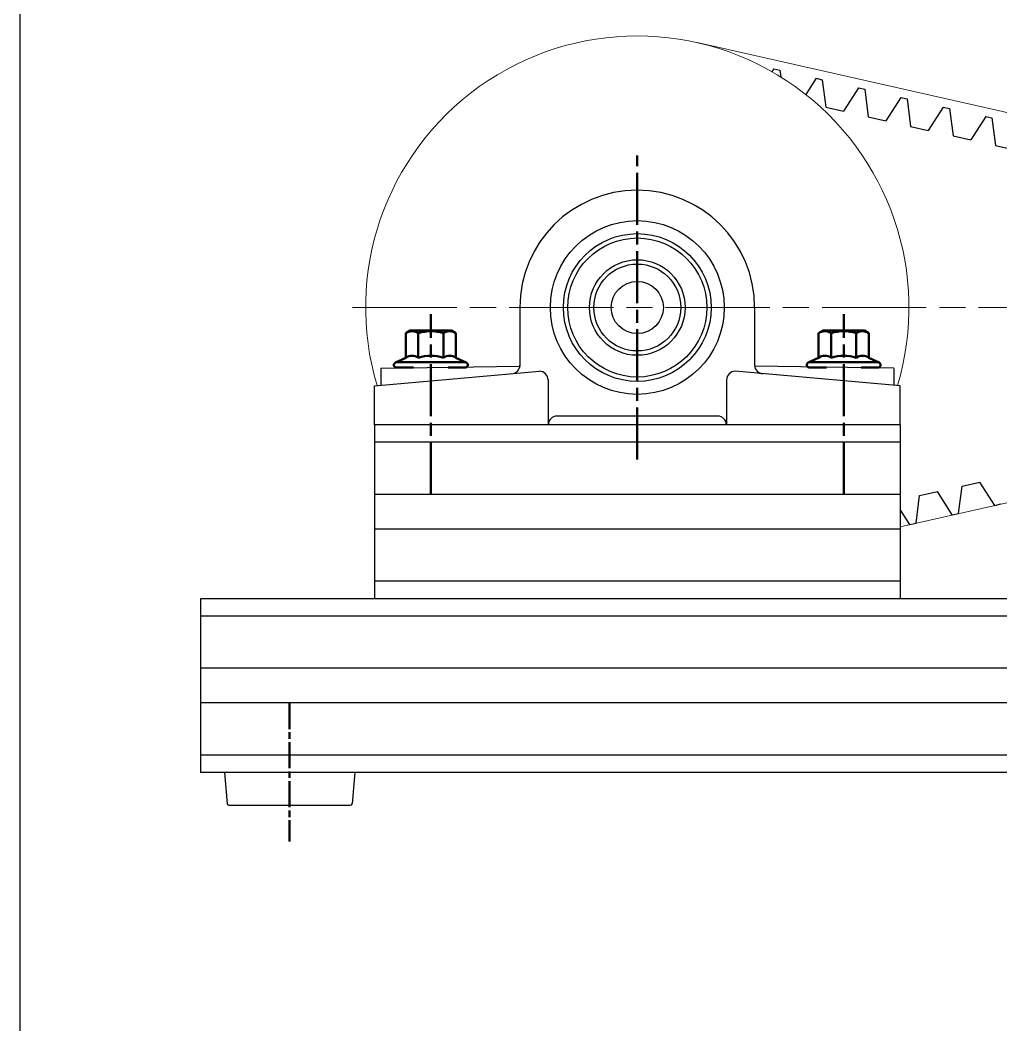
# Model space of a CAD drawing. Header units: millimetres. Extents: x 1269 to 5832, y 527 to 3540.
# Drawn here: x 1891.5 to 2117.1, y 1150.6 to 1381.8 of the extents above; entities that cross this region are included whole.
import ezdxf

# ---------------------------------------------------------------- set-up
doc = ezdxf.new("R2010")
doc.units = ezdxf.units.MM
for name, pattern in [('ACAD_ISO08W100', [36, 24, -3, 6, -3]), ('AM_ISO08W050', [18, 12, -1.5, 3, -1.5]), ('AM_ISO08W050x2', [9, 6, -0.75, 1.5, -0.75]), ('phl_thick', [0])]:
    doc.linetypes.add(name, pattern=pattern)
doc.layers.add('AM_0N', color=7, linetype='Continuous', lineweight=50)
doc.layers.add('AM_7', color=7, linetype='AM_ISO08W050', lineweight=50)
doc.layers.add('Osie', color=7, linetype='ACAD_ISO08W100')
doc.layers.add('projection', color=7, linetype='Continuous')

msp = doc.modelspace()

# ---------------------------------------------------------------- linework, layer by layer
at = {"lineweight": 9}
for p, q in [((2047.223, 1376.68), (2199.579, 1342.34)), ((2093.981, 1265.278), (2143.531, 1276.446))]:
    msp.add_line(p, q, dxfattribs=at)
for p, q in [((2064.873, 1370.65), (2064.453, 1369.995)), ((2064.873, 1370.65), (2066.293, 1370.329)), ((2066.293, 1370.329), (2066.492, 1368.781)), ((2074.628, 1368.45), (2072.244, 1364.737)), ((2074.628, 1368.45), (2076.049, 1368.129)), ((2076.049, 1368.129), (2076.859, 1361.796)), ((2084.383, 1366.25), (2080.933, 1360.877)), ((2084.383, 1366.25), (2085.804, 1365.93)), ((2085.804, 1365.93), (2086.614, 1359.596)), ((2094.138, 1364.05), (2090.688, 1358.677)), ((2094.138, 1364.05), (2095.559, 1363.73)), ((2095.559, 1363.73), (2096.369, 1357.396)), ((2076.859, 1361.796), (2080.933, 1360.877)), ((2086.614, 1359.596), (2090.688, 1358.677)), ((2103.893, 1361.85), (2100.443, 1356.478)), ((2103.893, 1361.85), (2105.314, 1361.53)), ((2105.314, 1361.53), (2106.124, 1355.197)), ((2113.648, 1359.651), (2110.198, 1354.278)), ((2113.648, 1359.651), (2115.069, 1359.33)), ((2096.369, 1357.396), (2100.443, 1356.478)), ((2115.069, 1359.33), (2115.879, 1352.997)), ((2106.124, 1355.197), (2110.198, 1354.278)), ((2115.879, 1352.997), (2119.953, 1352.078)), ((2006.481, 1315.709), (2006.481, 1302.209)), ((2060.481, 1315.709), (2060.481, 1302.209)), ((1974.481, 1301.732), (2006.481, 1302.209)), ((2092.481, 1301.732), (2060.481, 1302.209)), ((1972.981, 1297.709), (2010.95, 1301.031)), ((1974.481, 1301.709), (1974.481, 1297.841)), ((2093.981, 1297.709), (2056.012, 1301.031)), ((2092.481, 1301.709), (2092.481, 1297.841)), ((1972.981, 1288.709), (1972.981, 1297.709)), ((2012.95, 1299.031), (2012.95, 1288.709)), ((2054.012, 1299.031), (2054.012, 1288.709)), ((2093.981, 1288.709), (2093.981, 1297.709)), ((2051.981, 1290.709), (2014.981, 1290.709)), ((1972.981, 1288.709), (1972.981, 1248.709)), ((2093.981, 1288.709), (2093.981, 1248.709)), ((2107.387, 1268.301), (2108.197, 1274.634)), ((2108.197, 1274.634), (2112.272, 1275.553)), ((2115.722, 1270.18), (2112.272, 1275.553)), ((2097.632, 1266.101), (2098.442, 1272.434)), ((2098.442, 1272.434), (2102.517, 1273.353)), ((2105.967, 1267.981), (2102.517, 1273.353)), ((2115.722, 1270.18), (2117.142, 1270.501)), ((2096.212, 1265.781), (2093.981, 1269.254)), ((2105.967, 1267.981), (2107.387, 1268.301)), ((2096.212, 1265.781), (2097.632, 1266.101)), ((1932.985, 1248.709), (1932.985, 1208.709)), ((1938.485, 1208.709), (1939.114, 1201.523)), ((1968.485, 1208.709), (1967.856, 1201.523)), ((1939.501, 1201.209), (1967.425, 1201.209))]:
    msp.add_line(p, q)
msp.add_lwpolyline([(1891.475, 1448.935), (2995.475, 1448.935), (2995.475, 637.935), (1891.475, 637.935)], close=True)
for radius in [20, 17, 16, 11, 10, 6]:
    msp.add_circle((2033.481, 1315.709), radius)
msp.add_arc((2033.481, 1315.709), 62.5, 343.31463, 196.68537, dxfattribs=at)
for centre, radius, start, end in [((2033.481, 1315.709), 27, 0, 180), ((2004.481, 1302.465), 2, 270, 0), ((2062.481, 1302.465), 2, 180, 270), ((2010.95, 1299.031), 2, 0, 90), ((2056.012, 1299.031), 2, 90, 180), ((2014.981, 1288.709), 2, 90, 180), ((2051.981, 1288.709), 2, 0, 90), ((1939.523, 1201.632), 0.424, 194.91586, 273.01775), ((1967.447, 1201.632), 0.424, 266.98225, 345.08414)]:
    msp.add_arc(centre, radius, start, end)
at = {"layer": 'AM_0N'}
for p, q in [((1980.206, 1309.812), (1981.231, 1310.403)), ((1980.206, 1309.812), (1980.206, 1304.156)), ((1981.231, 1310.403), (1990.731, 1310.403)), ((1983.094, 1309.812), (1983.094, 1304.156)), ((1988.869, 1309.812), (1988.869, 1304.156)), ((1991.756, 1309.812), (1990.731, 1310.403)), ((1991.756, 1309.812), (1991.756, 1304.156)), ((2075.206, 1309.812), (2076.231, 1310.403)), ((2075.206, 1309.812), (2075.206, 1304.156)), ((2076.231, 1310.403), (2085.731, 1310.403)), ((2078.094, 1309.812), (2078.094, 1304.156)), ((2083.869, 1309.812), (2083.869, 1304.156)), ((2086.756, 1309.812), (2085.731, 1310.403)), ((2086.756, 1309.812), (2086.756, 1304.156)), ((1980.206, 1304.156), (1977.827, 1303.047)), ((1991.756, 1304.156), (1994.135, 1303.047)), ((2075.206, 1304.156), (2072.827, 1303.047)), ((2086.756, 1304.156), (2089.135, 1303.047)), ((1993.881, 1303.103), (1978.081, 1303.103)), ((1981.981, 1301.903), (1978.081, 1301.903)), ((1993.881, 1301.903), (1989.981, 1301.903)), ((2088.881, 1303.103), (2073.081, 1303.103)), ((2076.981, 1301.903), (2073.081, 1301.903)), ((2088.881, 1301.903), (2084.981, 1301.903))]:
    msp.add_line(p, q, dxfattribs=at)
for centre, radius, start, end in [((1981.65, 1307.706), 2.553, 55.56153, 115.56153), ((1985.981, 1300.718), 9.541, 72.38303, 107.61697), ((1990.312, 1307.706), 2.553, 64.43847, 124.43847), ((2076.65, 1307.706), 2.553, 55.56153, 115.56153), ((2080.981, 1300.718), 9.541, 72.38303, 107.61697), ((2085.312, 1307.706), 2.553, 64.43847, 124.43847), ((1981.65, 1302.051), 2.553, 55.56153, 124.43847), ((1985.981, 1295.063), 9.541, 72.38303, 107.61697), ((1990.312, 1302.051), 2.553, 55.56153, 124.43847), ((2076.65, 1302.051), 2.553, 55.56153, 124.43847), ((2080.981, 1295.063), 9.541, 72.38303, 107.61697), ((2085.312, 1302.051), 2.553, 55.56153, 124.43847), ((1978.081, 1302.503), 0.6, 115, 270), ((1993.881, 1302.503), 0.6, 270, 65), ((2073.081, 1302.503), 0.6, 115, 270), ((2088.881, 1302.503), 0.6, 270, 65)]:
    msp.add_arc(centre, radius, start, end, dxfattribs=at)
at = {"layer": 'AM_7'}
for p, q in [((2033.481, 1280.699), (2033.481, 1350.72)), ((1985.981, 1272.709), (1985.981, 1314.21)), ((2080.981, 1272.709), (2080.981, 1314.21))]:
    msp.add_line(p, q, dxfattribs=at)
at = {"layer": 'AM_7', "linetype": 'AM_ISO08W050x2'}
msp.add_line((1953.485, 1224.709), (1953.485, 1192.796), dxfattribs=at)
at = {"layer": 'Osie', "linetype": 'ACAD_ISO08W100', "lineweight": 9}
msp.add_line((1967.981, 1315.709), (2232.031, 1315.709), dxfattribs=at)
at = {"layer": 'projection', "color": 7, "linetype": 'phl_thick'}
for p, q in [((2093.981, 1288.709), (1972.981, 1288.709)), ((2093.981, 1284.709), (1972.981, 1284.709)), ((2093.981, 1272.709), (1972.981, 1272.709)), ((2093.981, 1264.709), (1972.981, 1264.709)), ((2093.981, 1252.709), (1972.981, 1252.709)), ((2304.531, 1248.709), (1932.985, 1248.709)), ((2093.981, 1248.709), (1972.981, 1248.709)), ((2304.531, 1244.709), (1932.985, 1244.709)), ((2304.531, 1232.709), (1932.985, 1232.709)), ((2304.531, 1224.709), (1932.985, 1224.709)), ((2304.531, 1212.709), (1932.985, 1212.709)), ((2304.531, 1208.709), (1932.985, 1208.709))]:
    msp.add_line(p, q, dxfattribs=at)

doc.saveas('drawing.dxf')
